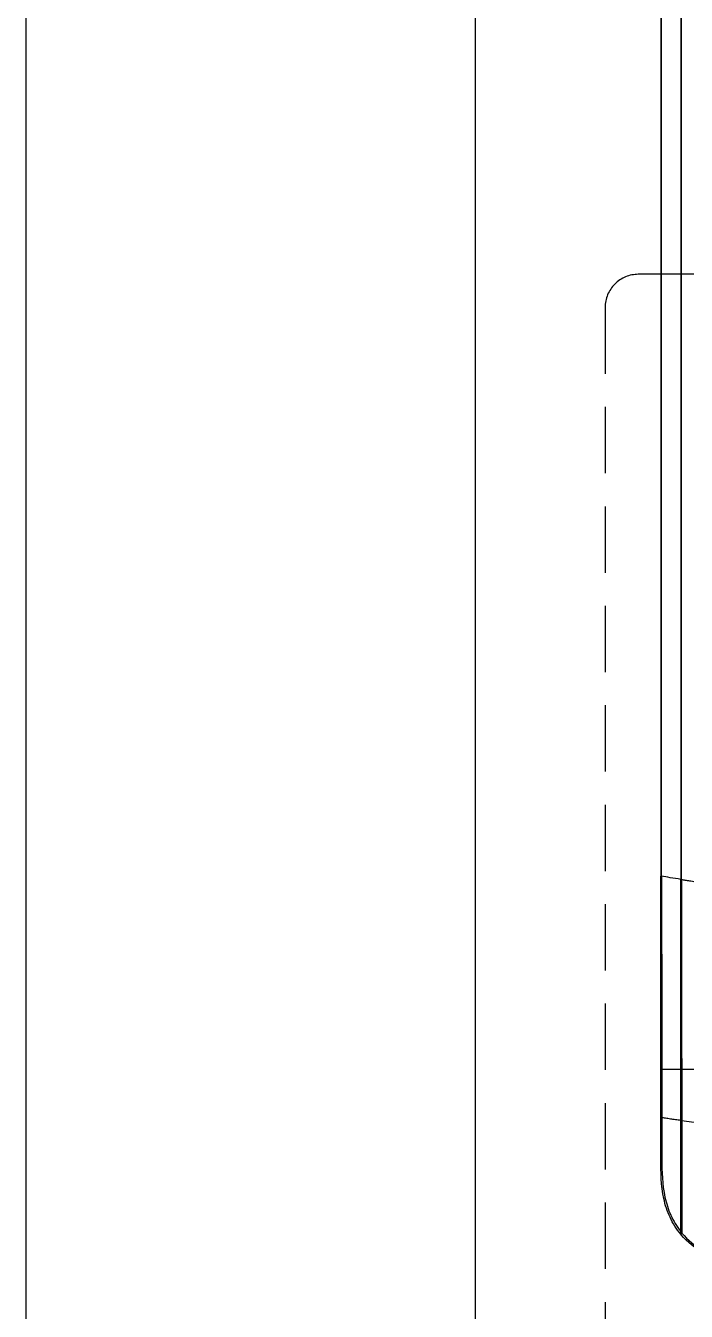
# Model space of a CAD drawing. Header units: inches. Extents: x 4138 to 127072, y -26315 to 43858.
# Drawn here: x 69969 to 70367, y 12039 to 12815 of the extents above; entities that cross this region are included whole.
import ezdxf

# ---------------------------------------------------------------- set-up
doc = ezdxf.new("R2010")
doc.units = ezdxf.units.IN
doc.header["$LTSCALE"] = 50
doc.header["$MEASUREMENT"] = 0
doc.linetypes.add('DH-HID2', pattern=[1.2, 0.8, -0.4])
for name, color, linetype in [('0-LINE', 7, 'Continuous'), ('02-WAL', 2, 'Continuous'), ('06-LIGHT', 4, 'Continuous'), ('FU-FURM', 251, 'DH-HID2')]:
    doc.layers.add(name, color=color, linetype=linetype)

# ---------------------------------------------------------------- blocks, each defined once
blk = doc.blocks.new('*U10')
at = {"color": 8}
for p, q in [((1014.17, 10.38), (205.71, 10.38)), ((205.77, 10), (1014.11, 10)), ((1012.57, 0.4), (207.32, 0.4)), ((207.32, 0), (1012.57, 0)), ((1173.57, 2.11), (1173.57, 2.44))]:
    blk.add_line(p, q, dxfattribs=at)
for centre, major_axis, ratio, start_param, end_param in [((1191.93, 10.8), (0, -0.8), 0.036559, 0, 1.335493), ((1192.11, 10.8), (0, 0.8), 0.561889, 3.141593, 4.019869)]:
    blk.add_ellipse(centre, major_axis=major_axis, ratio=ratio, start_param=start_param, end_param=end_param, dxfattribs=at)
for points, knots in [([(1014.17, 10.38), (1014.26, 10.95), (1014.47, 12.25), (1014.83, 14.59), (1015.28, 17.56), (1015.61, 19.79), (1015.79, 21)], [0, 0, 0, 0, 0.176314, 0.401773, 0.676347, 1, 1, 1, 1]), ([(1109.74, 21), (1109.74, 19.92), (1109.74, 17.93), (1109.74, 15.28), (1109.74, 13.2), (1109.74, 11.66), (1109.74, 10.83), (1109.74, 10.49)], [0, 0, 0, 0, 0.301042, 0.551788, 0.751881, 0.901269, 1, 1, 1, 1]), ([(1136.91, 21), (1136.66, 19.12), (1136.17, 15.58), (1135.67, 12.13), (1135.44, 10.53)], [0, 0, 0, 0, 0.525932, 1, 1, 1, 1]), ([(1014.11, 10), (1013.83, 8.19), (1013.29, 4.8), (1012.79, 1.75), (1012.57, 0.4)], [0, 0, 0, 0, 0.523797, 1, 1, 1, 1]), ([(1109.74, 10), (1106.33, 10), (1102.93, 10), (1091.28, 10), (1083.03, 10), (1058.29, 10), (1041.8, 10), (1021.58, 10), (1017.84, 10), (1014.11, 10)], [0, 0, 0, 0, 0.106844, 0.106844, 0.365542, 0.365542, 0.882945, 0.882945, 1, 1, 1, 1]), ([(1014.17, 10.38), (1017.88, 10.38), (1021.6, 10.38), (1041.8, 10.39), (1058.3, 10.41), (1083.04, 10.45), (1091.29, 10.46), (1102.93, 10.48), (1106.34, 10.49), (1109.74, 10.49)], [0, 0, 0, 0, 0.116518, 0.116518, 0.634308, 0.634308, 0.893201, 0.893201, 1, 1, 1, 1]), ([(1109.74, 10.49), (1118.31, 10.51), (1126.87, 10.52), (1135.44, 10.53), (1135.44, 10.53), (1135.44, 10.53)], [0, 0, 0, 0, 0.999998, 0.999998, 1, 1, 1, 1]), ([(1109.74, 10), (1109.74, 9.44), (1109.74, 8.32), (1109.74, 6.68), (1109.74, 4.87), (1109.74, 2.8), (1109.74, 1.31), (1109.74, 0.51)], [0, 0, 0, 0, 0.16608, 0.332476, 0.499267, 0.733907, 1, 1, 1, 1]), ([(1135.36, 10), (1135.23, 9.12), (1134.98, 7.38), (1134.6, 4.82), (1134.26, 2.53), (1134.04, 1.12), (1133.95, 0.52)], [0, 0, 0, 0, 0.264848, 0.529697, 0.794545, 1, 1, 1, 1]), ([(1135.44, 10.53), (1135.42, 10.37), (1135.38, 10.08), (1135.37, 10.03), (1135.36, 10)], [0, 0, 0, 0, 0.526922, 1, 1, 1, 1]), ([(1191.93, 10), (1188.08, 10), (1184.23, 10), (1174.88, 10), (1169.39, 10), (1158.41, 10), (1152.92, 10), (1143.41, 10), (1139.38, 10), (1135.36, 10)], [0, 0, 0, 0, 0.204297, 0.204297, 0.495492, 0.495492, 0.786688, 0.786688, 1, 1, 1, 1]), ([(1135.44, 10.53), (1135.44, 10.53), (1135.44, 10.53), (1139.44, 10.53), (1143.45, 10.53), (1152.94, 10.54), (1158.43, 10.55), (1169.42, 10.57), (1174.91, 10.58), (1184.25, 10.6), (1188.11, 10.6), (1191.96, 10.61)], [0, 0, 0, 0, 0.000001, 0.000001, 0.21248, 0.21248, 0.503983, 0.503983, 0.795486, 0.795486, 1, 1, 1, 1]), ([(1192.46, 10), (1189.89, 7.85), (1187.01, 6.06), (1181, 3.25), (1177.86, 2.21), (1168.09, 0.07), (1161.32, 0), (1154.62, 0)], [0, 0, 0, 0, 0.25, 0.25, 0.5, 0.5, 1, 1, 1, 1]), ([(1154.62, 0.54), (1161.07, 0.56), (1167.56, 0.72), (1176.97, 2.74), (1180, 3.71), (1185.81, 6.33), (1188.62, 8), (1191.13, 10)], [0, 0, 0, 0, 0.5, 0.5, 0.75, 0.75, 1, 1, 1, 1]), ([(1192.11, 10), (1192.09, 10), (1192.08, 10), (1192.02, 10), (1191.97, 10), (1191.93, 10)], [0, 0, 0, 0, 0.27435, 0.27435, 1, 1, 1, 1]), ([(1191.96, 10.61), (1192.07, 10.54), (1192.18, 10.46), (1192.29, 10.39), (1192.31, 10.38), (1192.37, 10.34), (1192.41, 10.31), (1192.45, 10.29)], [0, 0, 0, 0, 0.602639, 0.602639, 0.700862, 0.700862, 1, 1, 1, 1]), ([(1192.1, 10), (1192.12, 10), (1192.14, 10), (1192.23, 10), (1192.3, 10), (1192.39, 10), (1192.43, 10), (1192.46, 10), (1192.46, 10), (1192.46, 10)], [0, 0, 0, 0, 0.088851, 0.088851, 0.481031, 0.481031, 0.789211, 0.789211, 1, 1, 1, 1]), ([(1192.75, 10.24), (1192.75, 10.23), (1192.75, 10.23), (1192.67, 10.17), (1192.59, 10.12), (1192.42, 10.05), (1192.33, 10.02), (1192.2, 10), (1192.15, 10), (1192.11, 10)], [0, 0, 0, 0, 0.009114, 0.009114, 0.424228, 0.424228, 0.805411, 0.805411, 1, 1, 1, 1]), ([(1192.75, 10.24), (1192.75, 10.24), (1192.75, 10.24), (1192.73, 10.22), (1192.7, 10.21), (1192.62, 10.22), (1192.58, 10.23), (1192.51, 10.26), (1192.48, 10.27), (1192.45, 10.29)], [0, 0, 0, 0, 0.00913, 0.00913, 0.424234, 0.424234, 0.800681, 0.800681, 1, 1, 1, 1]), ([(1192.46, 10), (1192.48, 10.02), (1192.52, 10.05), (1192.59, 10.1), (1192.63, 10.14), (1192.65, 10.16), (1192.65, 10.16)], [0, 0, 0, 0, 0.243292, 0.494316, 0.918081, 1, 1, 1, 1]), ([(1192.65, 10.16), (1192.68, 10.18), (1192.71, 10.2), (1192.72, 10.21), (1192.72, 10.22), (1192.72, 10.22)], [0, 0, 0, 0, 0.547604, 0.933704, 1, 1, 1, 1]), ([(1012.57, 0.4), (1021.04, 0.4), (1029.52, 0.41), (1054.01, 0.43), (1070.02, 0.46), (1093.93, 0.5), (1101.84, 0.51), (1109.74, 0.51)], [0, 0, 0, 0, 0.261714, 0.261714, 0.756054, 0.756054, 1, 1, 1, 1]), ([(1109.74, 0), (1101.83, 0), (1093.93, 0), (1070.02, 0), (1054.01, 0), (1029.52, 0), (1021.04, 0), (1012.57, 0)], [0, 0, 0, 0, 0.243953, 0.243953, 0.738293, 0.738293, 1, 1, 1, 1]), ([(1109.74, 0.51), (1117.81, 0.52), (1125.88, 0.52), (1133.95, 0.52), (1133.95, 0.52), (1133.95, 0.52)], [0, 0, 0, 0, 0.999998, 0.999998, 1, 1, 1, 1]), ([(1154.62, 0), (1151.18, 0), (1147.74, 0), (1140.85, 0), (1137.4, 0), (1133.94, 0)], [0, 0, 0, 0, 0.499048, 0.499048, 1, 1, 1, 1]), ([(1133.95, 0.52), (1133.95, 0.52), (1133.95, 0.52), (1137.4, 0.52), (1140.85, 0.52), (1147.75, 0.52), (1151.18, 0.52), (1154.62, 0.54)], [0, 0, 0, 0, 0.000003, 0.000003, 0.500936, 0.500936, 1, 1, 1, 1])]:
    blk.add_open_spline(points, degree=3, knots=knots, dxfattribs=at)
for points, degree in [([(1191.96, 10.61), (1195.4, 13.56), (1198.31, 17.12), (1200.72, 21)], 3), ([(1202.09, 21.49), (1199.61, 17.25), (1196.48, 13.38), (1192.75, 10.24)], 3), ([(1014.17, 10.38), (1014.15, 10.15), (1014.13, 10), (1014.11, 10)], 3), ([(1109.74, 10), (1109.74, 10), (1109.74, 10.2), (1109.74, 10.49)], 3), ([(1135.36, 10), (1126.82, 10), (1118.28, 10), (1109.74, 10)], 3), ([(1135.36, 10), (1135.36, 10)], 1), ([(1012.57, 0), (1012.57, 0), (1012.57, 0.15), (1012.57, 0.4)], 3), ([(1109.74, 0), (1109.74, 0), (1109.74, 0.2), (1109.74, 0.51)], 3), ([(1133.94, 0), (1125.87, 0), (1117.81, 0), (1109.74, 0)], 3), ([(1133.94, 0), (1133.95, 0), (1133.95, 0.21), (1133.95, 0.52)], 3), ([(1154.62, 0), (1154.62, 0), (1154.62, 0.21), (1154.62, 0.54)], 3)]:
    blk.add_open_spline(points, degree=degree, dxfattribs=at)
blk = doc.blocks.new('FLOOR')
at = {"layer": '02-WAL'}
for p, q in [((48224.68, 41074.26), (48224.68, 36912.26)), ((48495.68, 41074.26), (48495.68, 37238.26))]:
    blk.add_line(p, q, dxfattribs=at)
blk = doc.blocks.new('ERER')
at = {"layer": 'FU-FURM', "color": 8}
blk.add_lwpolyline([(76674.12, 18926.26), (76674.12, 20586.26, 0.414214), (76654.12, 20606.26), (74394.12, 20606.26, 0.414214), (74374.12, 20586.26), (74374.12, 18926.26, 0.414214), (74394.12, 18906.26), (76654.12, 18906.26, 0.414214)], format="xyb", close=True, dxfattribs=at)
blk.add_blockref('FLOOR', (25800, -18420))

msp = doc.modelspace()

# ---------------------------------------------------------------- block references
at = {"layer": '0-LINE'}
msp.add_blockref('ERER', (-4055.79, -7941.31), dxfattribs=at)
at = {"layer": '06-LIGHT', "xscale": 1.2, "yscale": 1.2, "zscale": 1.2, "rotation": 270}
msp.add_blockref('*U10', (70351.91, 13516.88), dxfattribs=at)

doc.saveas('drawing.dxf')
